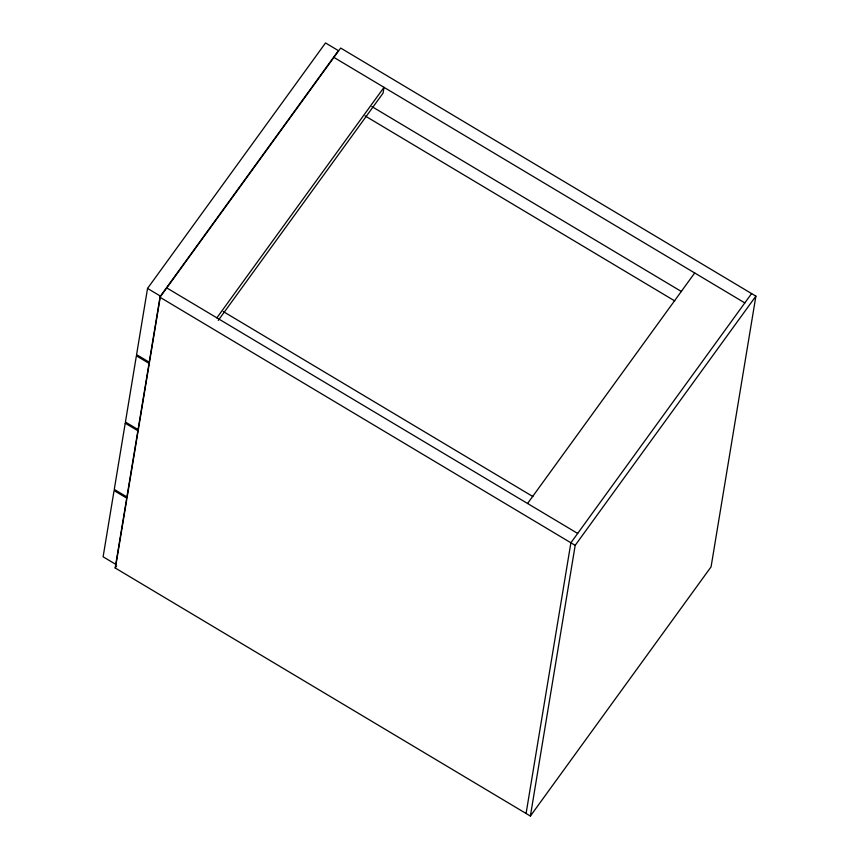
<?xml version="1.0" encoding="UTF-8"?>
<svg xmlns="http://www.w3.org/2000/svg" width="859" height="859" viewBox="0 0 859 859"><rect width="100%" height="100%" fill="white"/><g stroke="black" fill="none" stroke-linecap="round" stroke-linejoin="round"><path stroke-width="1.29" d="M147.544 288.42L136.581 354.649L149.466 362.348L160.429 296.119L338.414 50.649L325.529 42.95L147.544 288.42L160.429 296.119M115.16 567.96L159.978 297.257L340.679 48.05L755.888 296.14L711.08 566.843L530.379 816.05L115.16 567.96L116.674 565.888M126.745 499.573L115.997 564.503L103.112 556.804L114.075 490.575L126.96 498.274M149.058 364.807L138.31 429.736L125.425 422.037L136.388 355.809L149.273 363.507M526.084 813.484L570.891 542.781L751.593 293.574M530.379 816.05L575.186 545.347L755.888 296.14M216.865 317.851L384.016 87.339L383.06 93.137L218.261 320.407M527.555 503.492L694.706 272.969M333.904 57.392L744.817 302.916M371.84 106.548L681.531 291.588M365.064 115.89L674.755 300.929M223.211 311.516L532.902 496.556M166.753 287.905L577.667 533.428M159.978 297.257L575.186 545.347M125.231 423.197L114.268 489.415L127.153 497.114L138.116 430.896L125.231 423.197"/></g></svg>
